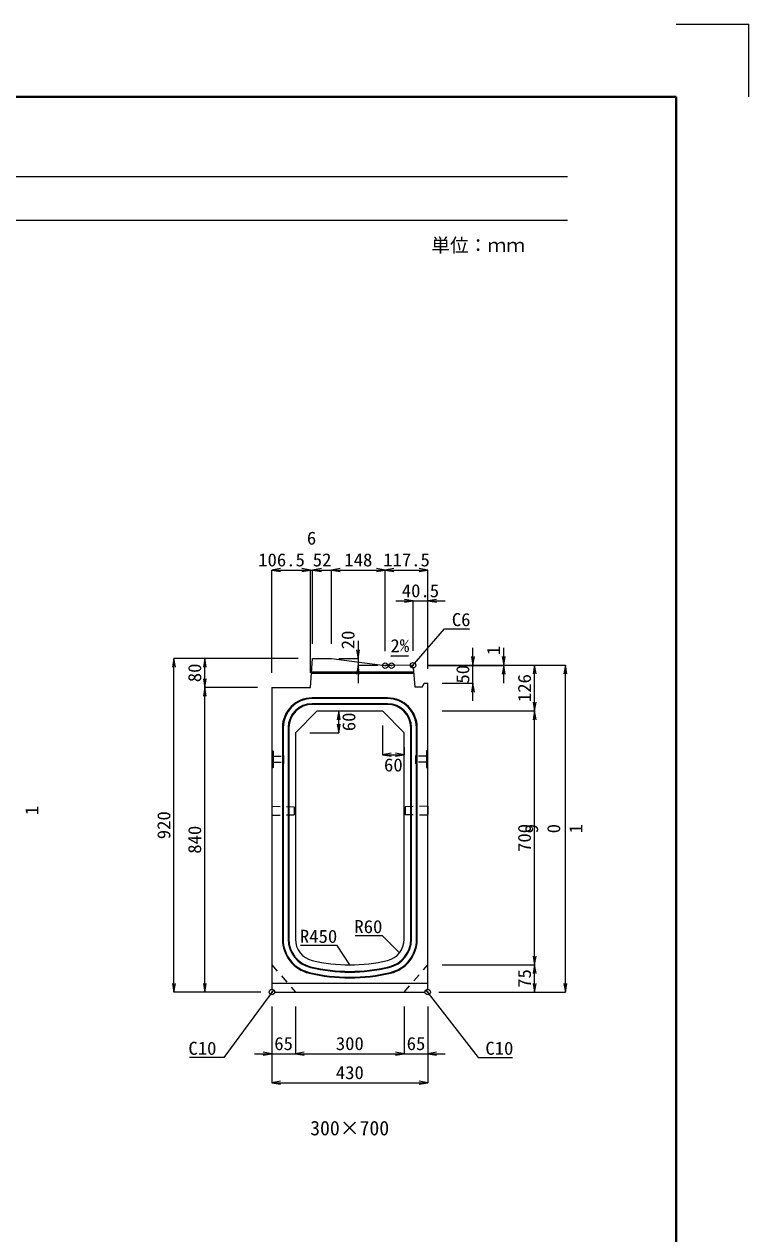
# Model space of a CAD drawing. Units: millimetres at full size; some dimension numbers follow another scale. Extents: x -1267 to 18002, y -8040 to 14480.
# Drawn here: x 6402 to 8400, y -4735 to -1400 of the extents above; entities that cross this region are included whole.
import ezdxf
from ezdxf.enums import TextEntityAlignment as Align

# ---------------------------------------------------------------- set-up
doc = ezdxf.new("R2010")
doc.units = ezdxf.units.MM
doc.header["$LTSCALE"] = 30
doc.header["$PDMODE"] = 32
doc.header["$PDSIZE"] = 15
doc.linetypes.add('USER1', pattern=[1.35, 0.75, -0.6])
for name, color, linetype, lineweight in [('0_2', 7, 'Continuous', 13), ('Defpoints_3', 1, 'Continuous', 13), ('インサート', 3, 'USER1', 9), ('吊りマスター', 4, 'USER1', 9), ('図枠', 7, 'Continuous', 5), ('寸法線', 7, 'Continuous', 13), ('引出線', 4, 'Continuous', 13), ('本体', 2, 'Continuous', 13), ('目地', 132, 'Continuous', 5)]:
    doc.layers.add(name, color=color, linetype=linetype, lineweight=lineweight)
doc.layers.add('作業エリア', color=11, linetype='Continuous')
doc.styles.add('ＭＳ ゴシック', font='')
doc.styles.add('ＭＳ 明朝', font='')
doc.styles.get('ＭＳ ゴシック').set_extended_font_data('MS Gothic')
doc.styles.get('ＭＳ 明朝').set_extended_font_data('MS Mincho')

# ---------------------------------------------------------------- blocks, each defined once
blk = doc.blocks.new('open_arrow')
at = {"color": 0, "linetype": 'Continuous', "lineweight": -2}
blk.add_lwpolyline([(7.5, 1.25), (0, 0), (7.5, -1.25)], dxfattribs=at)

msp = doc.modelspace()

# ---------------------------------------------------------------- linework, layer by layer
at = {"layer": 'Defpoints_3'}
for p in [(8200, -1400.17), (8400, -1600.17)]:
    msp.add_line(p, (8400, -1400.17), dxfattribs=at)
at = {"layer": 'インサート'}
for p, q in [((7088.2, -3418.07), (7115.2, -3418.07)), ((7088.2, -3418.07), (7088.2, -3435.07)), ((7118.2, -3414.07), (7115.2, -3414.07)), ((7115.2, -3414.07), (7115.2, -3439.07)), ((7118.2, -3439.07), (7118.2, -3414.07)), ((7481.8, -3414.07), (7484.8, -3414.07)), ((7481.8, -3439.07), (7481.8, -3414.07)), ((7484.8, -3414.07), (7484.8, -3439.07)), ((7511.8, -3418.07), (7484.8, -3418.07)), ((7511.8, -3418.07), (7511.8, -3435.07)), ((7088.2, -3435.07), (7115.2, -3435.07)), ((7115.2, -3439.07), (7118.2, -3439.07)), ((7484.8, -3439.07), (7481.8, -3439.07)), ((7511.8, -3435.07), (7484.8, -3435.07))]:
    msp.add_line(p, q, dxfattribs=at)
at = {"layer": '作業エリア'}
for p in [(7397.5, -3168.57), (7415, -3168.57), (7415, -3168.57), (7474.5, -3167.38), (7085, -4068.57), (7515, -4068.57)]:
    msp.add_point(p, dxfattribs=at)
at = {"layer": '吊りマスター'}
for p, q in [((7085, -3556.07), (7085, -3581.07)), ((7085, -3556.07), (7147, -3557.57)), ((7147, -3557.57), (7147, -3579.57)), ((7515, -3556.07), (7453, -3557.57)), ((7453, -3557.57), (7453, -3579.57)), ((7515, -3556.07), (7515, -3581.07)), ((7085, -3581.07), (7147, -3579.57)), ((7515, -3581.07), (7453, -3579.57))]:
    msp.add_line(p, q, dxfattribs=at)
at = {"layer": '図枠', "lineweight": 40}
for p in [(400, -1600.17), (8200, -7140.17)]:
    msp.add_line(p, (8200, -1600.17), dxfattribs=at)
at = {"layer": '図枠', "lineweight": 13}
for p, q in [((700, -1820.17), (7900, -1820.17)), ((700, -1940.17), (7900, -1940.17))]:
    msp.add_line(p, q, dxfattribs=at)
at = {"layer": '寸法線'}
for p, q in [((7085, -2905.02), (7191.5, -2905.02)), ((7085, -3188.57), (7085, -2905.02)), ((7167.5, -2905.02), (7221.5, -2905.02)), ((7191.5, -3188.57), (7191.5, -2905.02)), ((7191.5, -3188.57), (7191.5, -2905.02)), ((7197.5, -2905.02), (7297.5, -2905.02)), ((7197.5, -3108.57), (7197.5, -2905.02)), ((7197.5, -3108.57), (7197.5, -2905.02)), ((7249.5, -3108.57), (7249.5, -2905.02)), ((7249.5, -2905.02), (7397.5, -2905.02)), ((7249.5, -3108.57), (7249.5, -2905.02)), ((7397.5, -2905.02), (7515, -2905.02)), ((7397.5, -3128.57), (7397.5, -2905.02)), ((7397.5, -3128.57), (7397.5, -2905.02)), ((7515, -3177.38), (7515, -2905.02)), ((7426.5, -2990.02), (7563, -2990.02)), ((7474.5, -3127.38), (7474.5, -2990.02)), ((7515, -3177.38), (7515, -2990.02)), ((7322.83, -3100.57), (7322.83, -3216.57)), ((7639.33, -3265.38), (7639.33, -3119.38)), ((7724.33, -3216.57), (7724.33, -3119.38)), ((6815.14, -4068.57), (6815.14, -3148.57)), ((7157.5, -3148.57), (6815.14, -3148.57)), ((6900.14, -3228.57), (6900.14, -3148.57)), ((7157.5, -3148.57), (6900.14, -3148.57)), ((7269.5, -3148.57), (7322.83, -3148.57)), ((7514.5, -3167.38), (7894.33, -3167.38)), ((7514.5, -3167.38), (7809.33, -3167.38)), ((7514.5, -3167.38), (7724.33, -3167.38)), ((7514.5, -3167.38), (7639.33, -3167.38)), ((7809.33, -3293.57), (7809.33, -3167.38)), ((7894.33, -4068.57), (7894.33, -3167.38)), ((7377.5, -3168.57), (7322.83, -3168.57)), ((7514.5, -3168.57), (7724.33, -3168.57)), ((6900.14, -4068.57), (6900.14, -3228.57)), ((7045, -3228.57), (6900.14, -3228.57)), ((7045, -3228.57), (6900.14, -3228.57)), ((7555, -3217.38), (7639.33, -3217.38)), ((7250, -3293.57), (7269.29, -3293.57)), ((7269.29, -3353.57), (7269.29, -3293.57)), ((7555, -3293.57), (7809.33, -3293.57)), ((7555, -3293.57), (7809.33, -3293.57)), ((7809.33, -3993.57), (7809.33, -3293.57)), ((7390, -3333.57), (7390, -3414.3)), ((7190, -3353.57), (7269.29, -3353.57)), ((7450, -3393.57), (7450, -3414.3)), ((7390, -3414.3), (7450, -3414.3)), ((7555, -3993.57), (7809.33, -3993.57)), ((7555, -3993.57), (7809.33, -3993.57)), ((7809.33, -4068.57), (7809.33, -3993.57)), ((7055, -4068.57), (6815.14, -4068.57)), ((7055, -4068.57), (6900.14, -4068.57)), ((7545, -4068.57), (7809.33, -4068.57)), ((7545, -4068.57), (7894.33, -4068.57)), ((7085, -4108.57), (7085, -4238.57)), ((7085, -4108.57), (7085, -4318.57)), ((7150, -4108.57), (7150, -4238.57)), ((7150, -4108.57), (7150, -4238.57)), ((7450, -4108.57), (7450, -4238.57)), ((7450, -4108.57), (7450, -4238.57)), ((7515, -4108.57), (7515, -4238.57)), ((7515, -4108.57), (7515, -4318.57)), ((7037, -4238.57), (7198, -4238.57)), ((7150, -4238.57), (7450, -4238.57)), ((7402, -4238.57), (7563, -4238.57)), ((7085, -4318.57), (7515, -4318.57))]:
    msp.add_line(p, q, dxfattribs=at)
at = {"layer": '引出線'}
for points in [[(7471.75, -3170.43), (7561.18, -3066.9), (7629.52, -3066.9)], [(7412.69, -3142.76), (7461.4, -3141.79), (7412.66, -3142.76)], [(7437.07, -3960.25), (7389.78, -3913.31), (7315.11, -3913.31)], [(7300, -3993.57), (7265.29, -3939.98), (7164.28, -3939.98)], [(7090, -4063.57), (6952.2, -4248.72), (6857.52, -4248.72)], [(7510, -4063.57), (7653.67, -4248.72), (7748.34, -4248.72)]]:
    msp.add_lwpolyline(points, dxfattribs=at)
at = {"layer": '本体'}
for p, q in [((7191.5, -3228.57), (7197.5, -3148.57)), ((7197.5, -3148.57), (7249.5, -3148.57)), ((7249.5, -3148.57), (7396.17, -3168.39)), ((7468.5, -3167.5), (7415, -3168.57)), ((7468.5, -3167.5), (7475, -3173.36)), ((7415, -3168.57), (7398.85, -3168.57)), ((7475, -3173.36), (7479.5, -3227.38)), ((7085, -3228.57), (7085, -4058.57)), ((7085, -3228.57), (7191.5, -3228.57)), ((7479.5, -3227.38), (7500, -3227.38)), ((7500, -3227.38), (7505, -3217.38)), ((7505, -3217.38), (7515, -3217.38)), ((7515, -4058.57), (7515, -3217.38)), ((7150, -3353.57), (7210, -3293.57)), ((7210, -3293.57), (7390, -3293.57)), ((7390, -3293.57), (7450, -3353.57)), ((7150, -3353.57), (7150, -3923.04)), ((7450, -3923.04), (7450, -3353.57)), ((7085, -4058.57), (7095, -4068.57)), ((7505, -4068.57), (7515, -4058.57)), ((7095, -4068.57), (7505, -4068.57))]:
    msp.add_line(p, q, dxfattribs=at)
at = {"layer": '本体', "lineweight": 9}
for p, q in [((7085, -3402.07), (7088.2, -3404.07)), ((7088.2, -3404.07), (7088.2, -3449.07)), ((7515, -3402.07), (7511.8, -3404.07)), ((7511.8, -3404.07), (7511.8, -3449.07)), ((7088.2, -3449.07), (7085, -3451.07)), ((7511.8, -3449.07), (7515, -3451.07)), ((7085, -4043.57), (7515, -4043.57))]:
    msp.add_line(p, q, dxfattribs=at)
at = {"layer": '本体', "linetype": 'USER1', "lineweight": 9}
for p, q in [((7085, -3993.57), (7150, -4068.57)), ((7450, -4068.57), (7515, -3993.57))]:
    msp.add_line(p, q, dxfattribs=at)
at = {"layer": '本体'}
for centre, radius, start, end in [((7398.85, -3148.57), 20, 262.30395, 270), ((7210, -3923.04), 60, 180, 256.65764), ((7390, -3923.04), 60, 283.34236, 0), ((7300, -3543.57), 450, 256.65764, 283.34236)]:
    msp.add_arc(centre, radius, start, end, dxfattribs=at)
at = {"layer": '目地'}
for p, q in [((7476.43, -3190.57), (7194.35, -3190.57)), ((7476.1, -3186.57), (7194.65, -3186.57)), ((7404, -3257.57), (7196, -3257.57)), ((7404, -3259.57), (7196, -3259.57)), ((7404, -3273.57), (7196, -3273.57)), ((7404, -3275.57), (7196, -3275.57)), ((7114, -3339.57), (7114, -3923.04)), ((7116, -3339.57), (7116, -3923.04)), ((7130, -3339.57), (7130, -3923.04)), ((7132, -3339.57), (7132, -3923.04)), ((7468, -3923.04), (7468, -3339.57)), ((7470, -3923.04), (7470, -3339.57)), ((7484, -3923.04), (7484, -3339.57)), ((7486, -3923.04), (7486, -3339.57))]:
    msp.add_line(p, q, dxfattribs=at)
for centre, radius, start, end in [((7196, -3339.57), 82, 90, 180), ((7196, -3339.57), 80, 90, 180), ((7404, -3339.57), 82, 0, 90), ((7404, -3339.57), 80, 0, 90), ((7196, -3339.57), 66, 90, 180), ((7196, -3339.57), 64, 90, 180), ((7404, -3339.57), 66, 0, 90), ((7404, -3339.57), 64, 0, 90), ((7210, -3923.04), 96, 180, 256.65764), ((7210, -3923.04), 94, 180, 256.65764), ((7210, -3923.04), 80, 180, 256.65764), ((7210, -3923.04), 78, 180, 256.65764), ((7390, -3923.04), 78, 283.34236, 0), ((7390, -3923.04), 80, 283.34236, 0), ((7390, -3923.04), 94, 283.34236, 0), ((7390, -3923.04), 96, 283.34236, 0), ((7300, -3543.57), 470, 256.65764, 283.34236), ((7300, -3543.57), 468, 256.65764, 283.34236), ((7300, -3543.57), 486, 256.65764, 283.34236), ((7300, -3543.57), 484, 256.65764, 283.34236)]:
    msp.add_arc(centre, radius, start, end, dxfattribs=at)

# ---------------------------------------------------------------- block references
at = {"layer": '寸法線', "xscale": 3.2, "yscale": 3.2}
for p in [(7085, -2905.02), (7197.5, -2905.02), (7249.5, -2905.02), (7249.5, -2905.02), (7397.5, -2905.02), (7515, -2990.02), (7390, -3414.3), (7150, -4238.57), (7150, -4238.57), (7515, -4238.57), (7085, -4318.57)]:
    msp.add_blockref('open_arrow', p, dxfattribs=at)
for p, rotation in [((7191.5, -2905.02), 180), ((7397.5, -2905.02), 180), ((7515, -2905.02), 180), ((7474.5, -2990.02), 180), ((7322.83, -3148.57), 90), ((6815.14, -3148.57), 270), ((6900.14, -3148.57), 270), ((7639.33, -3167.38), 90), ((7724.33, -3167.38), 90), ((7809.33, -3167.38), 270), ((7894.33, -3167.38), 270), ((7322.83, -3168.57), 270), ((7724.33, -3168.57), 270), ((6900.14, -3228.57), 90), ((6900.14, -3228.57), 270), ((7639.33, -3217.38), 270), ((7269.29, -3293.57), 270), ((7809.33, -3293.57), 90), ((7809.33, -3293.57), 270), ((7269.29, -3353.57), 90), ((7450, -3414.3), 180), ((7809.33, -3993.57), 90), ((7809.33, -3993.57), 270), ((6815.14, -4068.57), 90), ((6900.14, -4068.57), 90), ((7809.33, -4068.57), 90), ((7894.33, -4068.57), 90), ((7085, -4238.57), 180), ((7450, -4238.57), 180), ((7450, -4238.57), 180), ((7515, -4318.57), 180)]:
    msp.add_blockref('open_arrow', p, dxfattribs=dict(at, rotation=rotation))
at = {"layer": '引出線'}
for p, xscale, yscale, rotation in [((7412.69, -3142.76), 0.16, 0.16, 1.1), ((7471.75, -3170.43), 0.16, 0.16, 49.2), ((7437.07, -3960.25), 0.133, 0.133, 135.2), ((7300, -3993.57), 0.133, 0.133, 122.9), ((7090, -4063.57), 0.16, 0.16, 233.3), ((7510, -4063.57), 0.16, 0.16, 307.8)]:
    msp.add_blockref('open_arrow', p, dxfattribs=dict(at, xscale=xscale, yscale=yscale, rotation=rotation))

# ---------------------------------------------------------------- texts
at = {"layer": '0_2', "style": 'ＭＳ 明朝'}
msp.add_text('300×700', height=40.03, dxfattribs=at).set_placement((7299.52, -4443.54), align=Align.MIDDLE_CENTER)
at = {"layer": '図枠', "style": 'ＭＳ ゴシック'}
msp.add_text('単位：ｍｍ', height=37.98, dxfattribs=at).set_placement((7653.73, -2009.5), align=Align.MIDDLE_CENTER)
at = {"layer": '寸法線', "style": 'ＭＳ 明朝', "width": 1.05}
for s, p in [('6', (7194.5, -2817.02)), ('106.5', (7111.72, -2877.02)), ('52', (7223.5, -2877.02)), ('148', (7323.5, -2877.02)), ('117.5', (7456.25, -2877.02)), ('40.5', (7494.75, -2962.02)), ('60', (7420, -3442.3)), ('65', (7117.5, -4210.57)), ('300', (7300, -4210.57)), ('65', (7482.5, -4210.57)), ('430', (7300, -4290.57))]:
    msp.add_text(s, height=36.03, dxfattribs=at).set_placement(p, align=Align.MIDDLE_CENTER)
for s, p in [('20', (7294.83, -3097.66)), ('1', (7696.33, -3127.1)), ('80', (6872.14, -3188.57)), ('50', (7611.33, -3192.38)), ('126', (7781.33, -3230.47)), ('60', (7297.29, -3323.57)), ('920', (6787.14, -3608.57)), ('840', (6872.14, -3648.57)), ('700', (7781.33, -3643.57)), ('75', (7781.33, -4031.07))]:
    msp.add_text(s, height=36.03, rotation=90, dxfattribs=at).set_placement(p, align=Align.MIDDLE_CENTER)
for s, p in [('1', (6451.92, -3580.93)), ('9', (7829.88, -3630.93)), ('0', (7890.9, -3630.93)), ('1', (7951.92, -3630.93))]:
    msp.add_text(s, height=36.03, rotation=90, dxfattribs=at).set_placement(p, align=Align.BOTTOM_LEFT)
at = {"layer": '引出線', "style": 'ＭＳ 明朝', "width": 1.05}
for s, p in [('C6', (7581.18, -3023.7)), ('C10', (7673.67, -4205.52))]:
    msp.add_text(s, height=36.03, dxfattribs=at).set_placement(p, align=Align.TOP_LEFT)
msp.add_text('2%', height=36.03, rotation=1.146, dxfattribs=at).set_placement((7411.72, -3095.87), align=Align.TOP_LEFT)
for s, p in [('R450', (7265.29, -3896.78)), ('R60', (7389.78, -3870.11)), ('C10', (6932.2, -4205.52))]:
    msp.add_text(s, height=36.03, dxfattribs=at).set_placement(p, align=Align.TOP_RIGHT)

doc.saveas('drawing.dxf')
